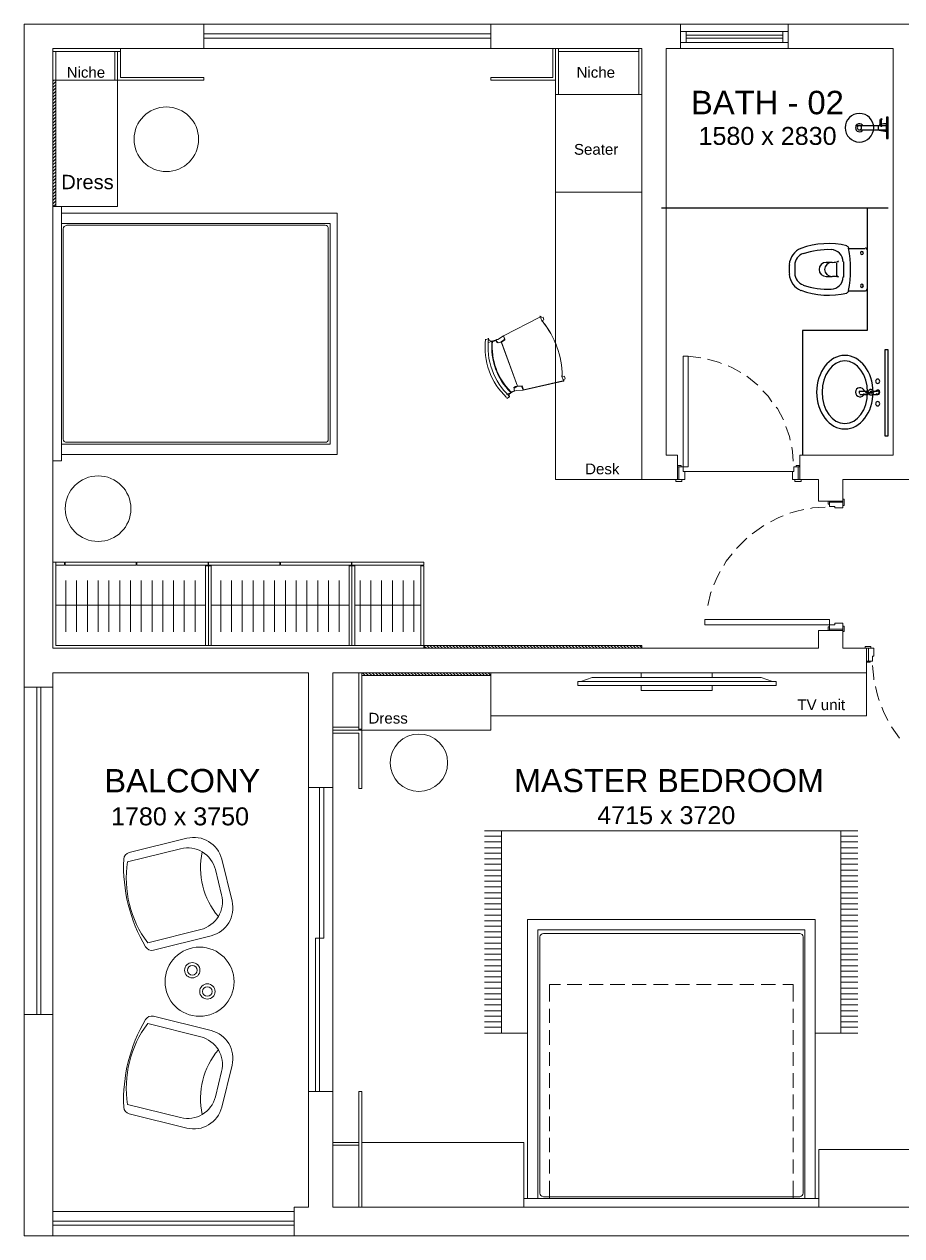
# Model space of a CAD drawing. Header units: millimetres. Extents: x 75500 to 345360, y -224327 to 19532.
# Drawn here: x 86983 to 93094, y -86239 to -77804 of the extents above; entities that cross this region are included whole.
import ezdxf

# ---------------------------------------------------------------- set-up
doc = ezdxf.new("R2010")
doc.units = ezdxf.units.MM
doc.header["$LTSCALE"] = 0.01
doc.layers.add('A- Ele 4', color=250, linetype='Continuous', lineweight=15, true_color=0x333333)
doc.styles.add('Arial$001H0', font='arial.ttf')

# ---------------------------------------------------------------- blocks, each defined once
blk = doc.blocks.new('qawff')
at = {"layer": 'A- Ele 4', "lineweight": 25}
for p, q in [((61636.1, 19748.3), (61636.1, 19701.7)), ((61648.8, 19701.7), (61648.8, 19748.3)), ((61466.8, 19705.9), (61682.7, 19705.9)), ((61492.2, 19676.3), (61682.7, 19676.3)), ((61627.6, 19672.1), (61627.6, 19710.2)), ((61682.7, 19667.8), (61682.7, 19714.4)), ((61695.4, 19130.3), (60116.5, 19130.3)), ((61547.2, 19130.3), (61547.2, 18279.5)), ((61416, 18850.9), (61534.5, 18850.9)), ((61547.2, 18838.2), (61547.2, 18567.3)), ((61301.7, 18753.6), (61263.6, 18753.6)), ((61335.6, 18749.3), (61335.6, 18656.2)), ((61301.7, 18652), (61263.6, 18652)), ((61416, 18554.6), (61534.5, 18554.6)), ((61098.5, 18279.5), (61098.5, 17411.8)), ((61547.2, 18279.5), (61098.5, 18279.5)), ((61496.4, 17856.2), (61555.7, 17856.2)), ((61496.4, 17835), (61555.7, 17835)), ((61589.5, 17856.2), (61619.2, 17856.2)), ((61589.5, 17835), (61619.2, 17835))]:
    blk.add_line(p, q, dxfattribs=at)
for points in [[(61695.4, 19617), (61695.4, 19765.2), (61682.7, 19765.2), (61682.7, 19617)], [(61670, 18144), (61670, 17547.2), (61695.4, 17547.2), (61695.4, 18144)], [(61576.8, 17847.7), (61576.8, 17843.5), (61538.7, 17843.5), (61538.7, 17847.7)]]:
    blk.add_lwpolyline(points, close=True, dxfattribs=at)
for points in [[(61494.3, 19790.6), (61439.4, 19790.6), (61394.8, 19746), (61394.8, 19691.1)], [(61593.8, 19691.1), (61593.8, 19746), (61549.2, 19790.6), (61494.3, 19790.6)], [(61646.7, 19752.5), (61643.2, 19752.5), (61640.3, 19751.5), (61640.3, 19750.4)], [(61640.3, 19750.4), (61640.3, 19749.2), (61643.2, 19748.3), (61646.7, 19748.3)], [(61653, 19750.4), (61653, 19751.5), (61650.2, 19752.5), (61646.7, 19752.5)], [(61646.7, 19748.3), (61650.2, 19748.3), (61653, 19749.2), (61653, 19750.4)], [(61394.8, 19691.1), (61394.8, 19636.2), (61439.4, 19591.6), (61494.3, 19591.6)], [(61487.4, 19717.8), (61475.3, 19714.6), (61466.8, 19703.7), (61466.8, 19691.1)], [(61466.8, 19691.1), (61466.8, 19678.6), (61475.3, 19667.6), (61487.4, 19664.5)], [(61494.3, 19705.9), (61486.1, 19705.9), (61479.5, 19699.3), (61479.5, 19691.1)], [(61479.5, 19691.1), (61479.5, 19682.9), (61486.1, 19676.3), (61494.3, 19676.3)], [(61518.4, 19704.4), (61512.3, 19715.4), (61499.6, 19720.9), (61487.4, 19717.8)], [(61487.4, 19664.5), (61499.6, 19661.3), (61512.3, 19666.8), (61518.4, 19677.8)], [(61509.1, 19691.1), (61509.1, 19699.3), (61502.5, 19705.9), (61494.3, 19705.9)], [(61494.3, 19676.3), (61502.5, 19676.3), (61509.1, 19682.9), (61509.1, 19691.1)], [(61494.3, 19591.6), (61549.2, 19591.6), (61593.8, 19636.2), (61593.8, 19691.1)], [(61641, 19714.2), (61637.5, 19713.3), (61634.1, 19712.2), (61630.6, 19711.1)], [(61630.6, 19675.4), (61648.2, 19669.4), (61666.7, 19666.9), (61685.3, 19668.1)], [(61640.3, 19703.8), (61640.3, 19702.6), (61643.2, 19701.7), (61646.7, 19701.7)], [(61646.7, 19701.7), (61650.2, 19701.7), (61653, 19702.6), (61653, 19703.8)], [(61685.3, 19718.3), (61674.4, 19719), (61663.6, 19718.5), (61652.9, 19716.7)], [(61407, 18869.6), (61300.8, 18895), (61189.6, 18888.4), (61087.2, 18850.6)], [(61087.1, 18851.4), (61040.6, 18833.7), (61008.6, 18789.2), (61005.7, 18738.1)], [(61102.7, 18816.6), (61069.1, 18804.7), (61045.7, 18772.7), (61043.7, 18735.6)], [(61297.7, 18842.1), (61231.6, 18844.4), (61165.6, 18834.8), (61102.9, 18813.8)], [(61381.9, 18757.5), (61379, 18804.1), (61342.9, 18840.8), (61298.4, 18842.4)], [(61419.8, 18852.6), (61418.4, 18859.9), (61412.8, 18865.6), (61405.6, 18867.3)], [(61418, 18557), (61437.9, 18654.6), (61437.9, 18755.2), (61418, 18852.7)], [(61511.2, 18829.7), (61505.4, 18829.7), (61500.7, 18825), (61500.7, 18819.2)], [(61500.7, 18819.2), (61500.7, 18813.3), (61505.4, 18808.6), (61511.2, 18808.6)], [(61521.8, 18819.2), (61521.8, 18825), (61517.1, 18829.7), (61511.2, 18829.7)], [(61511.2, 18808.6), (61517.1, 18808.6), (61521.8, 18813.3), (61521.8, 18819.2)], [(61547.2, 18840.3), (61547.2, 18848.5), (61542.5, 18855.1), (61536.6, 18855.1)], [(61006.4, 18737), (61005.7, 18726.3), (61005.4, 18715.6), (61005.4, 18704.9)], [(61044.4, 18733.7), (61043.8, 18724.1), (61043.5, 18714.5), (61043.5, 18704.9)], [(61265.7, 18753.6), (61236.5, 18753.6), (61212.8, 18731.8), (61212.8, 18704.9)], [(61303.8, 18753.6), (61274.6, 18753.6), (61250.9, 18731.8), (61250.9, 18704.9)], [(61306.9, 18753.6), (61320.8, 18753.9), (61334.6, 18755.9), (61348, 18759.8)], [(61348.3, 18761.8), (61343.6, 18760.9), (61340.1, 18756.9), (61339.8, 18752.1)], [(61386.4, 18704.9), (61386.4, 18722.7), (61385.8, 18740.4), (61384.6, 18758.2)], [(61005.4, 18704.9), (61005.4, 18694.1), (61005.7, 18683.4), (61006.4, 18672.7)], [(61005.7, 18671.7), (61008.6, 18620.5), (61040.6, 18576.1), (61087.1, 18558.4)], [(61043.5, 18704.9), (61043.5, 18695.3), (61043.8, 18685.7), (61044.4, 18676.1)], [(61043.7, 18678.4), (61045.7, 18641.3), (61069.1, 18609.2), (61102.7, 18597.4)], [(61212.8, 18704.9), (61212.8, 18678), (61236.5, 18656.2), (61265.7, 18656.2)], [(61250.9, 18704.9), (61250.9, 18678), (61274.6, 18656.2), (61303.8, 18656.2)], [(61298.4, 18567.4), (61342.9, 18569), (61379, 18605.7), (61381.9, 18652.2)], [(61348, 18649.9), (61334.6, 18653.8), (61320.8, 18655.9), (61306.9, 18656.2)], [(61339.8, 18661.8), (61340.1, 18657.1), (61343.6, 18653.1), (61348.3, 18652.2)], [(61384.6, 18651.6), (61385.8, 18669.3), (61386.4, 18687.1), (61386.4, 18704.9)], [(61087.2, 18559.2), (61189.6, 18521.4), (61300.8, 18514.8), (61407, 18540.2)], [(61102.9, 18595.9), (61165.6, 18574.9), (61231.6, 18565.3), (61297.7, 18567.6)], [(61405.6, 18542.4), (61412.8, 18544.2), (61418.4, 18549.9), (61419.8, 18557.2)], [(61511.2, 18601.2), (61505.4, 18601.2), (61500.7, 18596.4), (61500.7, 18590.6)], [(61500.7, 18590.6), (61500.7, 18584.7), (61505.4, 18580), (61511.2, 18580)], [(61521.8, 18590.6), (61521.8, 18596.4), (61517.1, 18601.2), (61511.2, 18601.2)], [(61511.2, 18580), (61517.1, 18580), (61521.8, 18584.7), (61521.8, 18590.6)], [(61536.6, 18554.6), (61542.5, 18554.6), (61547.2, 18561.2), (61547.2, 18569.4)], [(61392.7, 18105.9), (61284, 18105.9), (61195.9, 17991.3), (61195.9, 17849.9)], [(61392.7, 18067.8), (61305.1, 18067.8), (61234, 17970.3), (61234, 17849.9)], [(61589.5, 17849.9), (61589.5, 17991.3), (61501.4, 18105.9), (61392.7, 18105.9)], [(61551.4, 17849.9), (61551.4, 17970.3), (61480.4, 18067.8), (61392.7, 18067.8)], [(61528.8, 17859.4), (61524.1, 17874.3), (61509.2, 17883.6), (61493.7, 17881.2)], [(61621.3, 17940.9), (61613.1, 17940.9), (61606.5, 17934.2), (61606.5, 17926.1)], [(61606.5, 17926.1), (61606.5, 17917.9), (61613.1, 17911.2), (61621.3, 17911.2)], [(61636.1, 17926.1), (61636.1, 17934.2), (61629.5, 17940.9), (61621.3, 17940.9)], [(61621.3, 17911.2), (61629.5, 17911.2), (61636.1, 17917.9), (61636.1, 17926.1)], [(61195.9, 17849.9), (61195.9, 17708.4), (61284, 17593.8), (61392.7, 17593.8)], [(61234, 17849.9), (61234, 17729.5), (61305.1, 17631.9), (61392.7, 17631.9)], [(61392.7, 17593.8), (61501.4, 17593.8), (61589.5, 17708.4), (61589.5, 17849.9)], [(61392.7, 17631.9), (61480.4, 17631.9), (61551.4, 17729.5), (61551.4, 17849.9)], [(61493.7, 17881.2), (61478.2, 17878.9), (61466.8, 17865.5), (61466.8, 17849.9)], [(61466.8, 17849.9), (61466.8, 17834.2), (61478.2, 17820.9), (61493.7, 17818.5)], [(61496.9, 17858.7), (61494, 17856.7), (61492.2, 17853.4), (61492.2, 17849.9)], [(61492.2, 17849.9), (61492.2, 17846.3), (61494, 17843), (61496.9, 17841)], [(61493.7, 17818.5), (61509.2, 17816.1), (61524.1, 17825.4), (61528.8, 17840.3)], [(61576, 17868.9), (61566, 17869.5), (61557.2, 17862.3), (61555.8, 17852.4)], [(61555.8, 17847.4), (61557.2, 17837.4), (61566, 17830.2), (61576, 17830.9)], [(61575.8, 17856.1), (61572.7, 17856.6), (61569.7, 17854.9), (61568.7, 17851.9)], [(61568.7, 17847.8), (61569.7, 17844.9), (61572.7, 17843.1), (61575.8, 17843.6)], [(61581.1, 17849.9), (61581.1, 17853), (61578.8, 17855.6), (61575.8, 17856.1)], [(61575.8, 17843.6), (61578.8, 17844.1), (61581.1, 17846.8), (61581.1, 17849.9)], [(61593.8, 17849.9), (61593.8, 17859.9), (61586, 17868.2), (61576, 17868.9)], [(61576, 17830.9), (61586, 17831.5), (61593.8, 17839.8), (61593.8, 17849.9)], [(61626, 17863.9), (61619.9, 17865.9), (61613.3, 17863.9), (61609.4, 17858.8)], [(61609.4, 17841), (61613.3, 17835.9), (61619.9, 17833.8), (61626, 17835.8)], [(61631.9, 17849.9), (61631.9, 17855.7), (61627.1, 17860.4), (61621.3, 17860.4)], [(61621.3, 17839.3), (61627.1, 17839.3), (61631.9, 17844), (61631.9, 17849.9)], [(61636.1, 17849.9), (61636.1, 17856.2), (61632, 17861.9), (61626, 17863.9)], [(61626, 17835.8), (61632, 17837.8), (61636.1, 17843.5), (61636.1, 17849.9)], [(61621.3, 17784.3), (61613.1, 17784.3), (61606.5, 17777.6), (61606.5, 17769.4)], [(61606.5, 17769.4), (61606.5, 17761.3), (61613.1, 17754.6), (61621.3, 17754.6)], [(61636.1, 17769.4), (61636.1, 17777.6), (61629.5, 17784.3), (61621.3, 17784.3)], [(61621.3, 17754.6), (61629.5, 17754.6), (61636.1, 17761.3), (61636.1, 17769.4)]]:
    blk.add_open_spline(points, degree=3, dxfattribs=at)
blk = doc.blocks.new('bbb')
at = {"layer": 'A- Ele 4'}
for p, q in [((19044.8, 13580.9), (19027.9, 13576.5)), ((19044.8, 13580.9), (19027.9, 13576.5)), ((19025.8, 13580.2), (19036.4, 13552.2)), ((19049.2, 13564), (19034.4, 13555.9)), ((18659.6, 13402.8), (18687.6, 13413.4)), ((18687.6, 13413.4), (18715.6, 13424)), ((18689.7, 13409.7), (18717.7, 13420.2)), ((18767.5, 13452.5), (18728.8, 13426.4)), ((18776.1, 13428.2), (18752.2, 13410.2)), ((18778.1, 13424.5), (18754.2, 13406.5)), ((18864.8, 13100.2), (18752.2, 13410.2)), ((18864.8, 13100.2), (18754.2, 13406.5)), ((19174.6, 13169.3), (19185.2, 13141.3)), ((18907.4, 13075.4), (18896.9, 13103.4)), ((18903.7, 13073.3), (19183.6, 13135.5)), ((18903.7, 13073.3), (19183.6, 13135.5)), ((18907.4, 13075.4), (19181.5, 13139.2)), ((19198, 13153.1), (19183.2, 13145)), ((18789.3, 13044.2), (18817.3, 13054.8)), ((18790.4, 13015.8), (18809, 13026)), ((18815.3, 13058.5), (18843.3, 13069)), ((18817.3, 13054.8), (18824.7, 13058.8)), ((18845.3, 13065.3), (18856.4, 13071.5)), ((18903.7, 13073.3), (18856.4, 13071.5)), ((18903.7, 13073.3), (18856.4, 13071.5))]:
    blk.add_line(p, q, dxfattribs=at)
for points in [[(19020.1, 13581.8), (18767.5, 13452.5), (19020.1, 13581.8), (18767.5, 13452.5)], [(19049.2, 13564), (19044.8, 13580.9), (19049.2, 13564), (19034.4, 13555.9), (19036.4, 13552.2)], [(19036.4, 13552.2), (19025.8, 13580.2), (19027.9, 13576.5)], [(18662.2, 13433.2), (18643.7, 13423), (18643.7, 13423)], [(18662.2, 13433.2), (18643.7, 13423), (18643.7, 13423)], [(18697.1, 13413.8), (18715.6, 13424), (18715.6, 13424)], [(18719.3, 13426), (18728.8, 13426.4), (18715.6, 13424)], [(18715.6, 13424), (18723.8, 13409.1), (18731.6, 13403.7), (18741, 13404.1), (18752.2, 13410.2)], [(18717.7, 13420.2), (18720.1, 13407.1), (18727.9, 13401.7), (18741, 13404.1), (18754.2, 13406.5)], [(18776.1, 13428.2), (18767.5, 13452.5), (18728.8, 13426.4)], [(18778.1, 13424.5), (18778.1, 13424.5), (18767.5, 13452.5)], [(19185.2, 13141.3), (19174.6, 13169.3), (19176.7, 13165.5)], [(19198, 13153.1), (19193.6, 13170), (19198, 13153.1), (19183.2, 13145), (19185.2, 13141.3)], [(18843.3, 13069), (18840.9, 13082.2), (18840.5, 13091.7), (18851.6, 13097.8), (18864.8, 13100.2), (18853.7, 13094.1), (18842.5, 13088), (18842.9, 13078.5), (18845.3, 13065.3), (18824.7, 13058.8)], [(18903.7, 13073.3), (18893.2, 13101.3), (18896.9, 13103.4)], [(18790.4, 13015.8), (18809, 13026), (18809, 13026)], [(18809, 13026), (18806.6, 13039.2), (18808.2, 13044.9), (18824.7, 13058.8)], [(18809, 13026), (18806.6, 13039.2), (18808.2, 13044.9), (18824.7, 13058.8)]]:
    blk.add_lwpolyline(points, dxfattribs=at)
for points in [[(18697.1, 13413.8), (18676.1, 13416.7), (18668.3, 13422.1), (18664.3, 13429.5), (18668.3, 13422.1), (18676.1, 13416.7)], [(19176.7, 13165.5), (19193.6, 13170)], [(18864.8, 13100.2), (18893.2, 13101.3)]]:
    blk.add_lwpolyline(points, close=True, dxfattribs=at)
for points in [[(19025.3, 13586.9), (19023.6, 13587.6), (19021.7, 13587.5), (19020.1, 13586.7)], [(19025.3, 13586.9), (19023.6, 13587.6), (19021.7, 13587.5), (19020.1, 13586.7)], [(19028.9, 13583.1), (19028.3, 13584.9), (19027, 13586.2), (19025.3, 13586.9)], [(19028.9, 13583.1), (19028.3, 13584.9), (19027, 13586.2), (19025.3, 13586.9)], [(19035, 13554.9), (19035.2, 13554.2), (19035.6, 13553.6), (19036.1, 13553)], [(19035, 13554.9), (19035.2, 13554.2), (19035.6, 13553.6), (19036.1, 13553)], [(19175.8, 13172.2), (19175.6, 13311.3), (19127, 13446), (19038.2, 13553.2)], [(19175.8, 13173.3), (19175.3, 13311.7), (19127, 13445.6), (19039, 13552.3)], [(19175.8, 13173.3), (19175.3, 13311.7), (19127, 13445.6), (19039, 13552.3)], [(18643.5, 13427.5), (18623.7, 13277.1), (18678.1, 13126.3), (18789.5, 13023.2)], [(18643.5, 13427.5), (18623.7, 13277.1), (18678.1, 13126.3), (18789.5, 13023.2)], [(18664.1, 13434.2), (18644.2, 13283.6), (18698.7, 13132.7), (18810.2, 13029.6)], [(18687.6, 13416.1), (18674.6, 13283.6), (18722, 13152.2), (18816.7, 13058.5)], [(18691.6, 13414.3), (18679.3, 13283.9), (18725.9, 13154.9), (18818.7, 13062.5)], [(19172.8, 13174.1), (19172.8, 13173.4), (19173, 13172.7), (19173.2, 13172)], [(19172.8, 13174.1), (19172.8, 13173.4), (19173, 13172.7), (19173.2, 13172)], [(19183.7, 13135.9), (19185.5, 13136.3), (19187, 13137.4), (19187.9, 13139)], [(19183.7, 13135.9), (19185.5, 13136.3), (19187, 13137.4), (19187.9, 13139)], [(19187.9, 13139), (19188.8, 13140.6), (19188.9, 13142.5), (19188.3, 13144.2)], [(19187.9, 13139), (19188.8, 13140.6), (19188.9, 13142.5), (19188.3, 13144.2)]]:
    blk.add_open_spline(points, degree=3, dxfattribs=at)
blk = doc.blocks.new('c4gx')
at = {"layer": 'A- Ele 4'}
for p, q in [((33773.9, -119415.2), (33773.9, -121214.1)), ((35263.4, -119394), (33799.3, -119394)), ((35284.6, -121214.1), (35284.6, -119415.2)), ((35297.3, -121074.4), (35297.3, -119381.3)), ((33761.2, -121074.4), (33761.2, -121252.2)), ((35297.3, -121074.4), (35297.3, -121252.2)), ((33644.2, -121252.2), (35414.2, -121252.2)), ((33644.2, -121252.2), (33644.2, -121311.4)), ((33799.3, -121239.5), (35263.4, -121239.5)), ((35414.2, -121252.2), (35414.2, -121311.4))]:
    blk.add_line(p, q, dxfattribs=at)
for points in [[(33689.2, -121252.2), (33689.2, -119331.4), (35369.2, -119331.4), (35369.2, -121252.2)], [(33761.2, -121074.4), (33761.2, -119381.3), (35297.3, -119381.3)]]:
    blk.add_lwpolyline(points, dxfattribs=at)
for points in [[(33799.3, -119394), (33784.3, -119391.9), (33773.9, -119402.3), (33773.9, -119415.2)], [(35284.6, -119415.2), (35286.7, -119404.4), (35276.3, -119394), (35263.4, -119394)], [(33773.9, -121214.1), (33776, -121229.1), (33786.4, -121239.5), (33799.3, -121239.5)], [(35263.4, -121239.5), (35276.3, -121239.5), (35286.7, -121229.1), (35284.6, -121214.1)]]:
    blk.add_open_spline(points, degree=3, dxfattribs=at)

msp = doc.modelspace()

# ---------------------------------------------------------------- hatches: boundary and pattern name
at = {"layer": 'A- Ele 4'}
h = msp.add_hatch(dxfattribs=at)
h.set_pattern_fill('ANSI31', color=256, scale=5, angle=360)
h.set_pattern_definition([(225, (87013.019, -78415.1), (11.22532, -11.22532), [])])
h.paths.add_polyline_path([(87183, -79074), (87183, -78194), (87203, -78194), (87203, -79074)])
h = msp.add_hatch(dxfattribs=at)
h.set_pattern_fill('ANSI31', color=256, scale=5, angle=90)
h.set_pattern_definition([(315, (90604.125, -82318.993), (11.22532, 11.22532), [])])
h.paths.add_polyline_path([(91283, -82149), (89771, -82149), (89771, -82129), (91283, -82129)])
h = msp.add_hatch(dxfattribs=at)
h.set_pattern_fill('ANSI31', color=256, scale=5, angle=270)
h.set_pattern_definition([(315, (89338.019, -82318.993), (11.22532, 11.22532), [])])
h.paths.add_polyline_path([(90233, -82319), (89333, -82319), (89333, -82339), (90233, -82339)])

# ---------------------------------------------------------------- linework, layer by layer
for p, q in [((86983, -77804), (86983, -82419)), ((86983, -77804), (88233, -77804)), ((88233, -77804), (90233, -77804)), ((88233, -77804), (88233, -77974)), ((90233, -77804), (91553, -77804)), ((90233, -77804), (90233, -77974)), ((92303, -77804), (91553, -77804)), ((91553, -77974), (91553, -77804)), ((92303, -77804), (94953, -77804)), ((92303, -77974), (92303, -77804)), ((88233, -77871.7), (90233, -77871.7)), ((88233, -77901.3), (90233, -77901.3)), ((91591.1, -77855.5), (91553, -77855.5)), ((91591.1, -77931.7), (91553, -77931.7)), ((91591.1, -77855.5), (92293.7, -77855.5)), ((91591.1, -77855.5), (91591.1, -77931.7)), ((91591.1, -77880.9), (92264.9, -77880.9)), ((91591.1, -77902), (92264.9, -77902)), ((91591.1, -77931.7), (92293.7, -77931.7)), ((92264.9, -77855.5), (92264.9, -77931.7)), ((92264.9, -77855.5), (92303, -77855.5)), ((92264.9, -77931.7), (92303, -77931.7)), ((87183, -77974), (88233, -77974)), ((87183, -82149), (87183, -77974)), ((87183, -77994), (87653, -77994)), ((87203, -78194), (87203, -77994)), ((87613, -78194), (87613, -77994)), ((87633, -78194), (87633, -77994)), ((87653, -78174), (87653, -77974)), ((88233, -77974), (90233, -77974)), ((90233, -77974), (91283, -77974)), ((90663, -78174), (90663, -77974)), ((90683, -78294), (90683, -77974)), ((90703, -78294), (90703, -77974)), ((90703, -77994), (91263, -77994)), ((91263, -77974), (91263, -78294)), ((91283, -77974), (91283, -80974)), ((91453, -77974), (91453, -80804)), ((91453, -77974), (91553, -77974)), ((91553, -77974), (92303, -77974)), ((92303, -77974), (93033, -77974)), ((93033, -77974), (93033, -80804)), ((87653, -78174), (88233, -78174)), ((88233, -78174), (88233, -78194)), ((90663, -78174), (90233, -78174)), ((90233, -78174), (90233, -78194)), ((87203, -78194), (87183, -78194)), ((87613, -78194), (87203, -78194)), ((87613, -78194), (88233, -78194)), ((87633, -78194), (87633, -79074)), ((90683, -78194), (90233, -78194)), ((90683, -78294), (90703, -78294)), ((90683, -78974), (90683, -78294)), ((90703, -78294), (91263, -78294)), ((91263, -78294), (91283, -78294)), ((87183, -78871), (87183, -81249)), ((90683, -78974), (90683, -80974)), ((90683, -78974), (91283, -78974)), ((87183, -79074), (87633, -79074)), ((91605, -80114.7), (91693.9, -80127.4)), ((92015.6, -80254.4), (92091.7, -80317.9)), ((91533, -80804), (91453, -80804)), ((91533, -80974), (91533, -80804)), ((93033, -80804), (92383, -80804)), ((92383, -80974), (92383, -80804)), ((91541.5, -80974), (91541.5, -80885.1)), ((91571.1, -80885.1), (91541.5, -80885.1)), ((91571.1, -80919), (91571.1, -80885.1)), ((92341.5, -80919), (92341.5, -80885.1)), ((92341.5, -80885.1), (92371.1, -80885.1)), ((92371.1, -80974), (92371.1, -80885.1)), ((90683, -80974), (91283, -80974)), ((91283, -80974), (91533, -80974)), ((91562.6, -80974), (91583.8, -80974)), ((91571.1, -80919), (91583.8, -80919)), ((91583.8, -80974), (91583.8, -80919)), ((91583.8, -80919), (92333, -80919)), ((92333, -80974), (92333, -80919)), ((92341.5, -80919), (92333, -80919)), ((92349.9, -80974), (92333, -80974)), ((92383, -80974), (92513, -80974)), ((92513, -80974), (92513, -81124)), ((92683, -81124), (92683, -80974)), ((92683, -80974), (93833, -80974)), ((92513, -81124), (92683, -81124)), ((92683, -81132.5), (92589.9, -81132.5)), ((92589.9, -81162.1), (92589.9, -81132.5)), ((92628, -81162.1), (92589.9, -81162.1)), ((92628, -81162.1), (92628, -81170.6)), ((92683, -81170.6), (92628, -81170.6)), ((92683, -81153.6), (92683, -81170.6)), ((92052.3, -81352.6), (92132.8, -81293.3)), ((87263, -81549), (87183, -81549)), ((87183, -81549), (87183, -82149)), ((87203, -81549), (87203, -82129)), ((87263, -81569), (87263, -81549)), ((87763, -81549), (87267, -81549)), ((87267, -81569), (87267, -81549)), ((87763, -81569), (87763, -81549)), ((88263, -81549), (87767, -81549)), ((87767, -81569), (87767, -81549)), ((88263, -81569), (88263, -81549)), ((88763, -81549), (88267, -81549)), ((88267, -81569), (88267, -81549)), ((88763, -81569), (88763, -81549)), ((89263, -81549), (88767, -81549)), ((88767, -81569), (88767, -81549)), ((89263, -81569), (89263, -81549)), ((89765, -81549), (89265, -81549)), ((89265, -81549), (89265, -81569)), ((89765, -81569), (89765, -81549)), ((87263, -81569), (87203, -81569)), ((87763, -81569), (87267, -81569)), ((88263, -81569), (87767, -81569)), ((88245, -81575), (88285, -81575)), ((88245, -81575), (88245, -82129)), ((88265, -81575), (88265, -82129)), ((88763, -81569), (88267, -81569)), ((88285, -81575), (88285, -82129)), ((89263, -81569), (88767, -81569)), ((89245, -81575), (89265, -81575)), ((89245, -81575), (89245, -82129)), ((89765, -81569), (89265, -81569)), ((89265, -81575), (89265, -82129)), ((89265, -81575), (89285, -81575)), ((89285, -81575), (89285, -82129)), ((89745, -81575), (89765, -81575)), ((89745, -82129), (89745, -81575)), ((89765, -82129), (89765, -81575)), ((87272.8, -82034.8), (87272.8, -81676)), ((87347.8, -82034.8), (87347.8, -81676)), ((87422.8, -82034.8), (87422.8, -81676)), ((87497.8, -82034.8), (87497.8, -81676)), ((87572.8, -82034.8), (87572.8, -81676)), ((87647.8, -82034.8), (87647.8, -81676)), ((87722.8, -82034.8), (87722.8, -81676)), ((87797.8, -82034.8), (87797.8, -81676)), ((87872.8, -82034.8), (87872.8, -81676)), ((87947.8, -82034.8), (87947.8, -81676)), ((88022.8, -82034.8), (88022.8, -81676)), ((88097.8, -82034.8), (88097.8, -81676)), ((88172.8, -82034.8), (88172.8, -81676)), ((88351.5, -82034.8), (88351.5, -81676)), ((88426.5, -82034.8), (88426.5, -81676)), ((88501.5, -82034.8), (88501.5, -81676)), ((88576.5, -82034.8), (88576.5, -81676)), ((88651.5, -82034.8), (88651.5, -81676)), ((88726.5, -82034.8), (88726.5, -81676)), ((88801.5, -82034.8), (88801.5, -81676)), ((88876.5, -82034.8), (88876.5, -81676)), ((88951.5, -82034.8), (88951.5, -81676)), ((89026.5, -82034.8), (89026.5, -81676)), ((89101.5, -82034.8), (89101.5, -81676)), ((89176.5, -82034.8), (89176.5, -81676)), ((89321.5, -82034.8), (89321.5, -81676)), ((89396.5, -82034.8), (89396.5, -81676)), ((89471.5, -82034.8), (89471.5, -81676)), ((89546.5, -82034.8), (89546.5, -81676)), ((89621.5, -82034.8), (89621.5, -81676)), ((89696.5, -82034.8), (89696.5, -81676)), ((88245, -81849), (87203, -81849)), ((89245, -81849), (88285, -81849)), ((89745, -81849), (89285, -81849)), ((92628, -81985.9), (92589.9, -81985.9)), ((92589.9, -81985.9), (92589.9, -82015.5)), ((92683, -81973.2), (92628, -81973.2)), ((92628, -81985.9), (92628, -81973.2)), ((92683, -81994.4), (92683, -81973.2)), ((92513, -82024), (92683, -82024)), ((92513, -82024), (92513, -82149)), ((92683, -82015.5), (92589.9, -82015.5)), ((92683, -82024), (92683, -82149)), ((87183, -82149), (87603, -82149)), ((87183, -82149), (89971, -82149)), ((87183, -82149), (92513, -82149)), ((87203, -82129), (89765, -82129)), ((89765, -82149), (89765, -82129)), ((92683, -82149), (92848, -82149)), ((92848, -82319), (92848, -82149)), ((92860.7, -82149), (92860.7, -82237.9)), ((92877.6, -82149), (92898.8, -82149)), ((92898.8, -82149), (92898.8, -82204)), ((92890.3, -82237.9), (92860.7, -82237.9)), ((92890.3, -82204), (92890.3, -82237.9)), ((92890.3, -82204), (92898.8, -82204)), ((87183, -82319), (87183, -82419)), ((87183, -82319), (88963, -82319)), ((88963, -82319), (88963, -83119)), ((89133, -82319), (92848, -82319)), ((89133, -82319), (89133, -83119)), ((89313, -82319), (89313, -82713)), ((89333, -82319), (89333, -82713)), ((90233, -82719), (90233, -82319)), ((92848, -82319), (92848, -82619)), ((89333, -82339), (89333, -82699)), ((90837.3, -82379), (92219.3, -82379)), ((90837.3, -82408.7), (90837.3, -82379)), ((90837.3, -82408.7), (92219.3, -82408.7)), ((90858.5, -82379), (90938.2, -82352.9)), ((90938.2, -82352.9), (92114.2, -82352.9)), ((92193.9, -82379), (92114.2, -82352.9)), ((92219.3, -82408.7), (92219.3, -82379)), ((86983, -82419), (86983, -84699)), ((87183, -82419), (86983, -82419)), ((87069.9, -82419), (87069.9, -84699)), ((87099.6, -82419), (87099.6, -84699)), ((87183, -84699), (87183, -82419)), ((92848, -82619), (90233, -82619)), ((89313, -82699), (89133, -82699)), ((89333, -82719), (89133, -82719)), ((89313, -82739), (89133, -82739)), ((89313, -82699), (89313, -82719)), ((89333, -82713), (89313, -82713)), ((89313, -82739), (89313, -83124)), ((89333, -82719), (90233, -82719)), ((89333, -82719), (89333, -83124)), ((93076.6, -82775.4), (93021.6, -82695)), ((88963, -83119), (88963, -85234)), ((88963, -83119), (89133, -83119)), ((89039.9, -83119), (89039.9, -85234)), ((89069.5, -83119), (89069.5, -84167.3)), ((89133, -85234), (89133, -83119)), ((89313, -83124), (89333, -83124)), ((90306.4, -83419.5), (90187.9, -83419.5)), ((90306.4, -83419.5), (92668.3, -83419.5)), ((90306.4, -83419.5), (90306.4, -84829)), ((92668.3, -83419.5), (92668.3, -84829)), ((92668.3, -83419.5), (92786.8, -83419.5)), ((87714.3, -83571.1), (88115.6, -83471.4)), ((90306.4, -83457.6), (90187.9, -83457.6)), ((90306.4, -83495.7), (90187.9, -83495.7)), ((92668.3, -83457.6), (92786.8, -83457.6)), ((92668.3, -83495.7), (92786.8, -83495.7)), ((87703, -83635.7), (88071.8, -83544.1)), ((90306.4, -83538), (90187.9, -83538)), ((90306.4, -83576.1), (90187.9, -83576.1)), ((92668.3, -83538), (92786.8, -83538)), ((92668.3, -83576.1), (92786.8, -83576.1)), ((90306.4, -83614.2), (90187.9, -83614.2)), ((90306.4, -83652.3), (90187.9, -83652.3)), ((92668.3, -83614.2), (92786.8, -83614.2)), ((92668.3, -83652.3), (92786.8, -83652.3)), ((88314.1, -83690), (88357.5, -83864.7)), ((90306.4, -83694.6), (90187.9, -83694.6)), ((90306.4, -83732.7), (90187.9, -83732.7)), ((92668.3, -83694.6), (92786.8, -83694.6)), ((92668.3, -83732.7), (92786.8, -83732.7)), ((90306.4, -83770.8), (90187.9, -83770.8)), ((90306.4, -83808.9), (90187.9, -83808.9)), ((92668.3, -83770.8), (92786.8, -83770.8)), ((92668.3, -83808.9), (92786.8, -83808.9)), ((90306.4, -83851.2), (90187.9, -83851.2)), ((90306.4, -83889.3), (90187.9, -83889.3)), ((90306.4, -83927.4), (90187.9, -83927.4)), ((92668.3, -83851.2), (92786.8, -83851.2)), ((92668.3, -83889.3), (92786.8, -83889.3)), ((92668.3, -83927.4), (92786.8, -83927.4)), ((90306.4, -83965.5), (90187.9, -83965.5)), ((90306.4, -84007.9), (90187.9, -84007.9)), ((92668.3, -83965.5), (92786.8, -83965.5)), ((92668.3, -84007.9), (92786.8, -84007.9)), ((90306.4, -84046), (90187.9, -84046)), ((90306.4, -84084), (90187.9, -84084)), ((92668.3, -84046), (92786.8, -84046)), ((92668.3, -84084), (92786.8, -84084)), ((88211.6, -84107), (87842.8, -84198.6)), ((88284.3, -84150.8), (87883, -84250.4)), ((90306.4, -84122.1), (90187.9, -84122.1)), ((90306.4, -84160.2), (90187.9, -84160.2)), ((90573.1, -84158.1), (90573.1, -85941.6)), ((92382.6, -84134.8), (90598.5, -84134.8)), ((92405.9, -85941.6), (92405.9, -84158.1)), ((92418.5, -85802), (92418.5, -84108.9)), ((92668.3, -84122.1), (92786.8, -84122.1)), ((92668.3, -84160.2), (92786.8, -84160.2)), ((90306.4, -84202.6), (90187.9, -84202.6)), ((90306.4, -84240.7), (90187.9, -84240.7)), ((92668.3, -84202.6), (92786.8, -84202.6)), ((92668.3, -84240.7), (92786.8, -84240.7)), ((90306.4, -84278.8), (90187.9, -84278.8)), ((90306.4, -84316.9), (90187.9, -84316.9)), ((92668.3, -84278.8), (92786.8, -84278.8)), ((92668.3, -84316.9), (92786.8, -84316.9)), ((90306.4, -84359.2), (90187.9, -84359.2)), ((90306.4, -84397.3), (90187.9, -84397.3)), ((92668.3, -84359.2), (92786.8, -84359.2)), ((92668.3, -84397.3), (92786.8, -84397.3)), ((90306.4, -84435.4), (90187.9, -84435.4)), ((90306.4, -84473.5), (90187.9, -84473.5)), ((90306.4, -84515.8), (90187.9, -84515.8)), ((90763.5, -84489.8), (90865.1, -84489.8)), ((90915.9, -84489.8), (91013.3, -84489.8)), ((91064.1, -84489.8), (91165.7, -84489.8)), ((91216.4, -84489.8), (91313.8, -84489.8)), ((91364.6, -84489.8), (91466.2, -84489.8)), ((91517, -84489.8), (91614.3, -84489.8)), ((91665.1, -84489.8), (91766.7, -84489.8)), ((91813.3, -84489.8), (91914.9, -84489.8)), ((91965.6, -84489.8), (92063, -84489.8)), ((92113.8, -84489.8), (92215.4, -84489.8)), ((92266.2, -84489.8), (92338.1, -84489.8)), ((92338.1, -84608.3), (92338.1, -84489.8)), ((92668.3, -84435.4), (92786.8, -84435.4)), ((92668.3, -84473.5), (92786.8, -84473.5)), ((92668.3, -84515.8), (92786.8, -84515.8)), ((90306.4, -84553.9), (90187.9, -84553.9)), ((90306.4, -84592), (90187.9, -84592)), ((92668.3, -84553.9), (92786.8, -84553.9)), ((92668.3, -84592), (92786.8, -84592)), ((90306.4, -84630.1), (90187.9, -84630.1)), ((90306.4, -84672.4), (90187.9, -84672.4)), ((90640.8, -84756.5), (90640.8, -84659.1)), ((92338.1, -84756.5), (92338.1, -84659.1)), ((92668.3, -84630.1), (92786.8, -84630.1)), ((92668.3, -84672.4), (92786.8, -84672.4)), ((86983, -84699), (86983, -86239)), ((87183, -84699), (86983, -84699)), ((87183, -84699), (87183, -86239)), ((88211.6, -84853.7), (87842.8, -84762.1)), ((88284.3, -84809.9), (87883, -84710.3)), ((90306.4, -84710.5), (90187.9, -84710.5)), ((90306.4, -84748.6), (90187.9, -84748.6)), ((92668.3, -84710.5), (92786.8, -84710.5)), ((92668.3, -84748.6), (92786.8, -84748.6)), ((90306.4, -84786.7), (90187.9, -84786.7)), ((90306.4, -84829), (90187.9, -84829)), ((90306.4, -84829), (90488.4, -84829)), ((90640.8, -84908.8), (90640.8, -84807.3)), ((92338.1, -84908.8), (92338.1, -84807.3)), ((92490.5, -84829), (92786.8, -84829)), ((92668.3, -84786.7), (92786.8, -84786.7)), ((90640.8, -85057), (90640.8, -84959.6)), ((92338.1, -85057), (92338.1, -84959.6)), ((88314.1, -85270.7), (88357.5, -85096)), ((90640.8, -85209.4), (90640.8, -85107.8)), ((92338.1, -85209.4), (92338.1, -85107.8)), ((88963, -85234), (89133, -85234)), ((88963, -86039), (88963, -85234)), ((89133, -85234), (89133, -86039)), ((89313, -85234), (89313, -86039)), ((89313, -85234), (89333, -85234)), ((89333, -85234), (89333, -86039)), ((90640.8, -85357.5), (90640.8, -85255.9)), ((92338.1, -85357.5), (92338.1, -85255.9)), ((87703, -85325), (88071.8, -85416.6)), ((87714.3, -85389.6), (88115.6, -85489.3)), ((90640.8, -85509.9), (90640.8, -85408.3)), ((92338.1, -85509.9), (92338.1, -85408.3)), ((89313, -85588.9), (89133, -85588.9)), ((89313, -85608.9), (89133, -85608.9)), ((90640.8, -85658), (90640.8, -85556.5)), ((92338.1, -85658), (92338.1, -85556.5)), ((90640.8, -85806.2), (90640.8, -85708.8)), ((92338.1, -85806.2), (92338.1, -85708.8)), ((90560.4, -85802), (90560.4, -85979.7)), ((90640.8, -85979.7), (90640.8, -85857)), ((92338.1, -85979.7), (92338.1, -85857)), ((92418.5, -85802), (92418.5, -85979.7)), ((90463, -85979.7), (92515.9, -85979.7)), ((90598.5, -85967), (92384.7, -85967)), ((87183, -86069), (88863, -86069)), ((88863, -86039), (88963, -86039)), ((88863, -86039), (88863, -86239)), ((89133, -86039), (93848, -86039)), ((87183, -86136.7), (88863, -86136.7)), ((87183, -86166.3), (88863, -86166.3)), ((87183, -86239), (86983, -86239)), ((87183, -86239), (88863, -86239)), ((88863, -86239), (96813, -86239))]:
    msp.add_line(p, q, dxfattribs=at)
for points in [[(87203, -79074), (87183, -79074), (87183, -78194), (87203, -78194)], [(91605, -80885.1), (91605, -80114.7), (91571.1, -80114.7), (91571.1, -80885.1)], [(91520.3, -80974), (91520.3, -80986.7), (91562.6, -80986.7), (91562.6, -80974)], [(92392.3, -80974), (92392.3, -80986.7), (92349.9, -80986.7), (92349.9, -80974)], [(92683, -81111.3), (92691.5, -81111.3), (92691.5, -81153.6), (92683, -81153.6)], [(92589.9, -81947.8), (91722.2, -81947.8), (91722.2, -81985.9), (92589.9, -81985.9)], [(92683, -82032.5), (92691.5, -82032.5), (92691.5, -81994.4), (92683, -81994.4)], [(91283, -82129), (91283, -82149), (89771, -82149), (89771, -82129)], [(92839.6, -82149), (92839.6, -82136.3), (92877.6, -82136.3), (92877.6, -82149)], [(90233, -82339), (90233, -82319), (89333, -82319), (89333, -82339)], [(90463, -85588.9), (90463, -86039), (89333, -86039), (89333, -85588.9)]]:
    msp.add_lwpolyline(points, close=True, dxfattribs=at)
for points in [[(91740.4, -80135.9), (91816.6, -80157.1), (91837.8, -80165.5)], [(91884.3, -80182.5), (91914, -80195.2), (91973.2, -80229)], [(92125.6, -80356), (92163.7, -80394.1), (92189.1, -80432.2)], [(92218.7, -80470.3), (92227.2, -80478.8), (92269.5, -80559.2)], [(92286.4, -80605.7), (92311.8, -80673.5), (92316.1, -80698.9)], [(92328.8, -80749.7), (92333, -80779.3), (92337.2, -80847)], [(91541.5, -80885.1), (91533, -80885.1), (91533, -80876.6), (91558.4, -80876.6), (91558.4, -80885.1)], [(92371.1, -80885.1), (92379.6, -80885.1), (92379.6, -80876.6), (92358.4, -80876.6), (92358.4, -80885.1)], [(92589.9, -81132.5), (92589.9, -81124), (92581.4, -81124), (92581.4, -81145.2), (92589.9, -81145.2)], [(92179.3, -81267.9), (92238.6, -81238.3), (92268.2, -81225.6)], [(92314.8, -81208.6), (92352.9, -81195.9), (92412.1, -81183.3)], [(92458.7, -81174.8), (92471.4, -81170.6), (92560.3, -81166.3)], [(91942.3, -81454.1), (91946.5, -81449.9), (92014.2, -81382.2)], [(91853.4, -81572.7), (91870.3, -81543), (91912.7, -81492.2)], [(91785.7, -81708.1), (91811.1, -81648.9), (91828, -81615)], [(91743.3, -81852), (91764.5, -81758.9), (91768.7, -81754.7)], [(92589.9, -82015.5), (92589.9, -82024), (92581.4, -82024), (92581.4, -81998.6), (92589.9, -81998.6)], [(92860.7, -82237.9), (92848, -82237.9), (92848, -82246.3), (92873.4, -82246.3), (92873.4, -82237.9)], [(91773.8, -82352.9), (91773.8, -82319), (91278.6, -82319), (91278.6, -82352.9)], [(92898.8, -82369.1), (92898.8, -82356.4), (92890.3, -82267.5)], [(91278.6, -82408.7), (91278.6, -82442.5), (91773.8, -82442.5), (91773.8, -82408.7)], [(92936.9, -82513), (92924.2, -82474.9), (92911.5, -82415.7)], [(92996.2, -82652.7), (92966.5, -82589.2), (92953.8, -82559.6)], [(88430.2, -83908.5), (88357.9, -83617.3)], [(90488.4, -85979.7), (90488.4, -84036.9), (92490.5, -84036.9), (92490.5, -85979.7)], [(89069.5, -84167.3), (89010.2, -84167.3), (89010.2, -85234)], [(90560.4, -85802), (90560.4, -84108.9), (92418.5, -84108.9)], [(90640.8, -84608.3), (90640.8, -84489.8), (90717, -84489.8)], [(88430.2, -85052.3), (88357.9, -85343.4)], [(93848, -86039), (93848, -85638.9), (92515.9, -85638.9), (92515.9, -86039), (93398, -86039)]]:
    msp.add_lwpolyline(points, dxfattribs=at)
for centre, radius in [((87972.5, -78604.7), 225), ((87497.6, -81176.8), 228.5), ((89731, -82945.7), 200), ((88204.2, -84470), 240.6), ((88153.4, -84390.5), 53.3), ((88153.4, -84390.5), 33.3), ((88258.3, -84538.2), 53.3), ((88258.3, -84538.2), 33.3)]:
    msp.add_circle(centre, radius, dxfattribs=at)
for centre, radius, start, end in [((88163.8, -83665.5), 200, 13.94659, 103.94659), ((87726.3, -83619.6), 50, 103.94659, 177.17093), ((88120, -83738.2), 200, 13.94659, 103.94659), ((88730.8, -83679.3), 519.9, 167.51422, 220.37896), ((88764.5, -83670.9), 1089.4, 177.17093, 210.72225), ((88431.6, -83753.6), 738, 170.80873, 217.08445), ((88163.4, -83912.9), 200, 283.94659, 13.94659), ((88236.1, -83956.7), 200, 283.94659, 13.94659), ((87870.9, -84201.9), 50, 210.72225, 283.94659), ((88764.5, -85289.8), 1089.4, 149.27775, 182.82907), ((88431.6, -85207.1), 738, 142.91555, 189.19127), ((87870.9, -84758.8), 50, 76.05341, 149.27775), ((88163.4, -85047.8), 200, 346.05341, 76.05341), ((88236.1, -85004), 200, 346.05341, 76.05341), ((88730.8, -85281.5), 519.9, 139.62104, 192.48578), ((88120, -85222.5), 200, 256.05341, 346.05341), ((87726.3, -85341.1), 50, 182.82907, 256.05341), ((88163.8, -85295.2), 200, 256.05341, 346.05341)]:
    msp.add_arc(centre, radius, start, end, dxfattribs=at)
for points in [[(90598.5, -84134.8), (90585.6, -84134.8), (90575.2, -84145.3), (90573.1, -84158.1)], [(92405.9, -84158.1), (92405.9, -84145.3), (92395.4, -84134.8), (92382.6, -84134.8)], [(90573.1, -85941.6), (90573.1, -85954.5), (90583.5, -85964.9), (90598.5, -85967)], [(92384.7, -85967), (92395.4, -85964.9), (92405.9, -85954.5), (92405.9, -85941.6)]]:
    msp.add_open_spline(points, degree=3, dxfattribs=at)

# ---------------------------------------------------------------- block references
for name, p in [('qawff', (31304.5, -98215.8)), ('bbb', (71552.5, -93425))]:
    msp.add_blockref(name, p, dxfattribs=at)
at = {"layer": 'A- Ele 4', "rotation": 270}
msp.add_blockref('c4gx', (208494.5, -45429.8), dxfattribs=at)

# ---------------------------------------------------------------- texts
at = {"layer": 'A- Ele 4', "style": 'Arial$001H0'}
for s, height, p in [('Niche', 75, (87278.8, -78176.5)), ('Niche', 75, (90829.1, -78176.5)), ('BATH - 02', 163.3, (91625.7, -78430.9)), ('1580 x 2830', 125, (91678.2, -78644.2)), ('Seater', 75, (90811, -78712.6)), ('Dress', 100, (87241.2, -78952.4)), ('Desk ', 75, (90888.8, -80937.5)), ('TV unit', 75, (92366.9, -82579.6)), ('Dress', 75, (89380.4, -82673.1)), ('BALCONY ', 162.74, (87540.5, -83151.9)), ('MASTER BEDROOM ', 160.646, (90393.9, -83150.4)), ('4715 x 3720', 125, (90973.2, -83373.1)), ('1780 x 3750', 125, (87587.3, -83381.5))]:
    msp.add_text(s, height=height, dxfattribs=at).set_placement(p)

doc.saveas('drawing.dxf')
